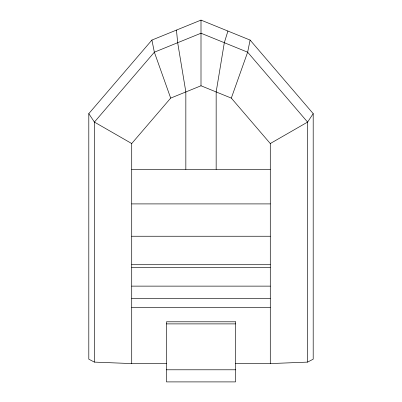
<?xml version="1.0" encoding="UTF-8"?>
<svg xmlns="http://www.w3.org/2000/svg" width="402" height="402" viewBox="0 0 402 402"><rect width="100%" height="100%" fill="white"/><g stroke="black" fill="none" stroke-linecap="round" stroke-linejoin="round"><path stroke-width="0.6" d="M166.448 363.579L131.715 363.579L94.41 362.112L88.802 359.182L88.802 113.645L151.901 40.074L201 20.1L250.099 40.074L247.642 52.195L231.316 98.108L270.285 143.539L270.285 363.579L235.552 363.579M227.919 31.049L224.321 42.707L216.16 91.942L216.16 169.373M250.099 40.074L313.198 113.645L307.59 122.087L270.285 143.539M131.715 363.579L131.715 143.539L170.684 98.108L201 85.777L231.316 98.108M270.285 363.579L307.59 362.112L313.198 359.182L313.198 113.645M131.715 169.373L270.285 169.373M131.715 203.904L270.285 203.904M131.715 236.245L270.285 236.245M131.715 264.717L270.285 264.717M131.715 267.652L270.285 267.652M131.715 286.129L270.285 286.129M131.715 298.304L270.285 298.304M131.715 307.54L270.285 307.54M166.448 323.886L235.552 323.886M166.448 369.79L235.552 369.79M131.715 143.539L94.41 122.087L88.802 113.645M170.684 98.108L154.358 52.195L151.901 40.074M176.453 30.085L177.679 42.707L185.84 91.942L185.84 169.373M307.59 362.112L307.59 122.087L247.642 52.195L201 33.22L154.358 52.195L94.41 122.087L94.41 362.112M201 20.1L201 85.777M235.552 321.791L166.448 321.791L166.448 381.9L235.552 381.9L235.552 321.791"/></g></svg>
